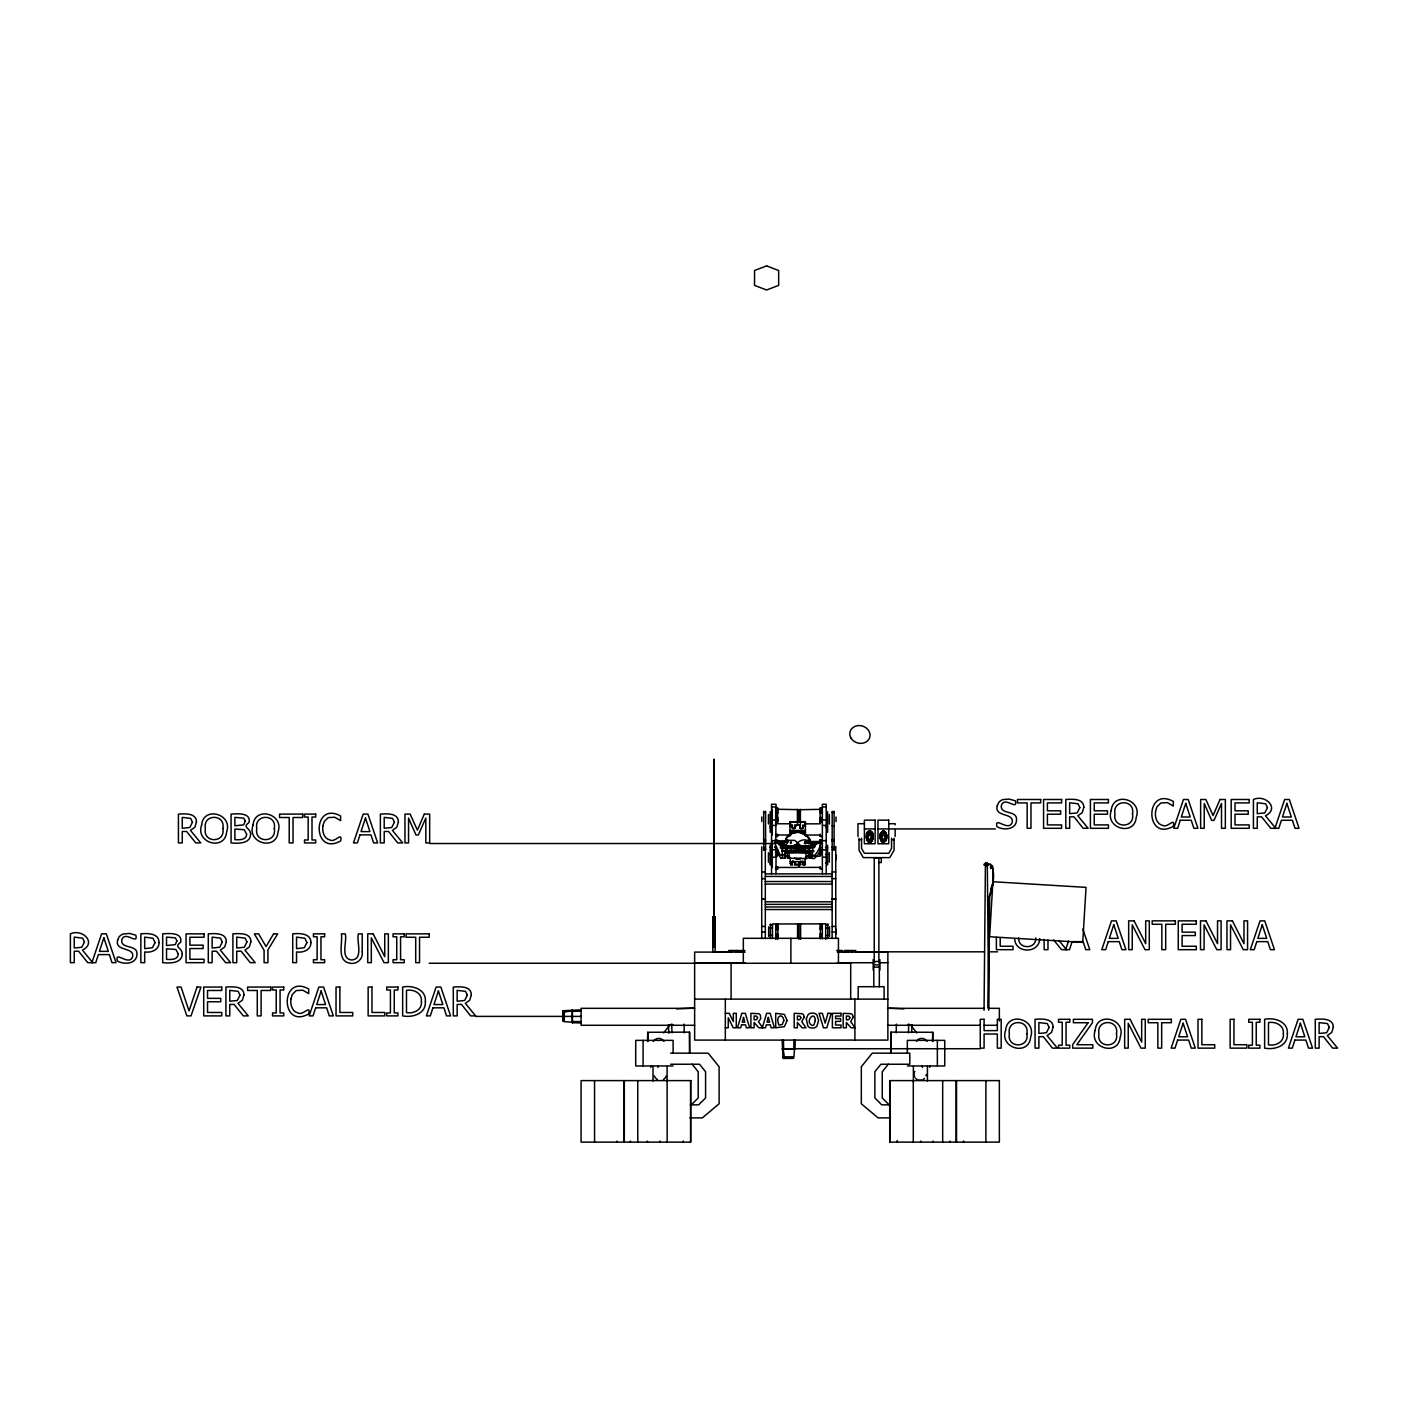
<?xml version="1.0" encoding="UTF-8"?>
<svg xmlns="http://www.w3.org/2000/svg" width="1408" height="1408" viewBox="0 0 1408 1408"><rect width="100%" height="100%" fill="white"/><g stroke="black" fill="none" stroke-linecap="round" stroke-linejoin="round"><path stroke-width="1.5" d="M647.539 1041.48L647.733 1032.293L689.55 1032.134L689.797 1053.078M713.68 927.379L713.962 941.477M713.416 941.477L713.557 927.379L714.525 927.379L714.736 941.477L713.222 941.477L713.416 927.379M800.606 864.389L800.624 861.045L799.902 862.805M984.051 1010.205L985.406 865.392M988.205 1007.934L989.366 896.174L990.968 892.813M988.469 1007.934L989.613 896.192L992.64 884.91M932.466 1041.339L932.73 1032.293L890.912 1032.134L890.666 1053.078M775.016 846.278L780.683 858.352L785.242 857.947L785.294 851.242L782.461 851.242M812.557 858.176L809.741 858.299L809.741 855.184L809.811 851.594L812.645 851.611C808.949 868.982 823.68 849.429 820.16 845.803M809.741 858.299L809.811 851.594M890.982 1053.184L890.912 1032.134M896.192 1032.856L896.403 1024.126M908.477 1032.874L908.706 1024.126M802.894 864.002L802.49 861.062L803.176 862.858M993.133 878.469C993.256 850.995 990.07 878.381 990.669 864.301M787.336 847.651L787.23 858.123L805.992 858.651L808.28 857.982L808.702 847.81M812.838 847.898C808.826 872.538 831.512 829.101 813.366 846.877C768.416 847.757 823.926 843.973 813.437 846.754C815.302 847.106 815.584 843.709 813.138 844.958C813.965 843.797 815.25 847.141 814.616 845.187M911.662 1032.504L912.014 1024.76L907.632 1024.566M794.464 1048.995L793.954 1056.845L782.936 1056.845L782.162 1040.09M866.254 836.669L866.73 833.43M866.994 837.954C865.181 830.685 874.315 831.037 872.538 837.954M867.856 835.49C866.73 842.054 874.35 838.71 871.165 834.011C867.768 831.565 866.078 837.918 867.363 840.242M873.154 838.182L873.259 836.334M879.965 834.838L879.965 838.182M879.859 836.669L880.317 833.43M880.581 837.954C878.715 830.843 887.99 830.843 886.125 837.954M886.125 836.669L885.755 840.242M886.741 838.182L886.864 836.334M990.475 892.795L991.461 888.448M993.256 878.469L992.693 881.531L992.957 872.326M990.986 888.413C994.382 880.827 994.752 870.936 990.458 864.371L986.656 863.315M792.493 825.827C790.469 830.931 797.843 828.872 794.781 824.912L800.606 824.912L799.902 827.341M787.107 848.074L780.226 847.651L796.242 847.282L796.629 848.179L796.787 844.096L798.283 843.286L794.763 840.4L788.022 840.277M689.55 1032.134L689.462 1053.184M783.2 842.6C785.893 847.158 783.605 844.501 784.309 847.739M794.517 848.672C795.291 840.154 792.933 855.448 792.405 845.715C792.317 848.32 789.237 851.822 789.747 845.803C787.67 853.283 788.85 840.734 786.966 848.778C786.597 838.922 785.699 854.709 787.213 845.469M790.381 849.165L790.416 845.821L791.155 849.165M797.702 842.987C797.72 841.421 807.682 836.44 808.509 843.533L820.952 843.286M810.198 848.408C804.038 851.717 810.128 839.942 804.936 849.27C803.282 838.341 803.334 857.349 803 845.786C800.29 845.064 801.451 849.64 802.842 849.13M804.936 849.27L804.971 845.926L805.71 849.253M812.416 846.507C812.715 839.397 811.483 846.842 807.136 846.05M775.157 841.315L775.21 840.91M780.771 846.12L781.475 844.448L782.144 846.208M787.706 840.963L787.406 841.843L787.107 839.626L787.917 841.931L775.157 841.562M790.504 841.808C791.402 843.005 790.099 841.685 790.504 843.48M796.118 848.162L781.37 848.126M796.118 849.834L796.154 846.208M799.48 849.728C800.202 849.482 794.411 845.786 807.664 847.387M804.901 841.896L805.869 843.621L805.394 841.333L804.232 843.322M805.042 843.691L805.622 842.987L804.584 843.181M808.456 840.488L810.427 841.262M819.826 840.47L820.67 840.118L820.653 842.16L807.418 841.526L820.952 841.491L819.016 841.878L819.808 842.248L819.966 839.96L819.843 843.638M1035.813 937.939C1036.27 949.555 1018.142 949.538 1018.6 937.939M1039.72 938.608C1039.474 953.797 1014.939 953.832 1014.675 938.643M808.298 852.579L786.949 852.526M866.378 835.173C866.026 829.418 873.541 829.488 873.154 835.173M872.45 837.866L871.147 840.664M872.802 839.573L873.154 837.848M886.037 837.866L883.872 841.122M886.389 839.573L886.741 837.848M792.088 863.016L793.232 860.869L792.264 861.643M762.309 1027.787L766.621 1013.32L770.123 1013.32L774.453 1027.787L771.144 1027.787L770.352 1024.83L766.322 1024.83L765.53 1027.787L758.824 1027.787L754.107 1022.49L754.107 1027.787L750.904 1027.787L750.904 1013.32L758.666 1013.69A3.626 3.626 0 0 1 760.461 1015.344L760.707 1018.794L758.437 1021.645L762.731 1027.787M782.355 858.053L782.355 847.405M91.89 962.667L101.605 933.856L106.322 933.856L116.037 962.667L111.989 962.667L109.384 954.606L98.366 954.606L95.762 962.667L87.736 962.667L78.602 951.21L74.237 951.21L74.237 962.667L70.4 962.667L70.4 933.856C82.298 928.347 97.082 942.726 82.456 950.118L92.717 962.667M1065.627 949.678L1068.584 940.931M1274.909 828.309L1284.624 799.498L1289.341 799.498L1299.056 828.309L1295.008 828.309L1292.403 820.266L1281.386 820.266L1278.781 828.309L1270.755 828.309L1261.621 816.851L1257.256 816.851L1257.256 828.309L1253.419 828.309L1253.419 799.498C1265.317 794.006 1280.101 808.386 1265.475 815.778L1275.736 828.309M990.933 893.024L989.454 896.192M794.781 864.301L795.414 862.47M991.39 888.448L992.27 885.491M797.192 843.55L797.914 843.022L797.984 847.018L799.005 847.475L798.371 843.568L797.192 843.55L797.298 847.299L795.326 848.003L796.682 847.81M792.088 826.936C795.555 831.477 795.995 820.442 800.149 826.003C798.125 830.157 804.936 829.646 802.894 825.95M802.947 828.45L803.158 826.496M871.728 841.21L872.538 836.669L871.147 833.958M872.238 840.787L872.802 839.238M880.317 833.765L883.362 830.526L886.389 833.765M886.037 836.757L884.066 833.501L881.971 833.958C878.75 838.658 886.371 842.107 885.262 835.49M884.752 840.259C887.885 830.086 876.269 838.622 884.066 841.122M885.315 841.21L886.389 839.238M803.158 862.664L802.894 865.04L804.672 865.04L805.411 857.366M776.336 841.597C779.046 839.326 771.707 839.696 777.621 840.259L777.621 841.755M781.915 846.437L780.806 845.68M809.072 841.826L808.403 840.541L809.318 840.506M793.795 1048.995L793.954 1040.09M792.176 827.13L792.493 824.912L789.976 825.704M797.298 847.299L798.266 846.12M663.661 1032.979L670.032 1024.654M867.293 832.568L869.757 830.861L872.802 833.765M871.147 841.931L872.238 840.453M880.88 832.568L883.362 830.861L885.104 831.635M881.971 833.958L880.95 840.242M884.734 841.931L885.826 840.453M885.826 840.787L882.446 842.283M888.307 1064.237L882.253 1071.77L882.253 1097.941L889.134 1104.84M795.221 863.051L794.781 865.04L800.606 865.04L799.902 862.611M789.976 826.496L790.715 824.912M804.672 865.04L805.411 863.456M691.31 1104.84L698.21 1097.941L698.21 1071.77L692.155 1064.237M799.902 827.147L801.24 828.344L802.947 827.658M776.072 841.878L775.597 839.661L775.72 841.931M782.109 846.542C783.306 843.445 779.117 844.096 781.334 846.736M799.938 848.126L799.938 849.798M801.522 845.786C800.026 844.096 800.026 849.376 801.522 848.883M562.76 1020.765L562.76 1010.733L581.082 1009.853M870.478 842.389L871.517 841.368M885.104 841.368L881.602 841.368M796.787 844.096L794.235 845.363M787.565 840.136L787.899 841.491M808.931 840.294L807.646 840.136L809.23 841.966M572.194 1011.331L581.082 1011.173M562.76 1012.282L572.194 1010.838M785.77 845.328L786.298 848.602M785.77 848.443L784.766 848.003M800.325 845.434L798.512 844.483L799.163 849.992M784.802 844.501L786.122 845.134M794.235 848.478L795.643 848.302M800.624 861.837L802.49 861.854M783.974 847.493L783.429 846.93M792.581 845.944L794.517 845.574M820.16 809.354L798.794 809.741L798.794 822.149M870.672 841.949L868.014 841.368M870.672 842.283L868.859 842.283M992.992 881.514L992.482 885.509M798.917 851.998L798.107 852.579L809.776 853.002M985.794 863.262C978.806 866.237 993.925 866.237 986.938 863.262M799.005 844.36L798.371 843.568M797.984 847.018L797.245 845.539M793.232 861.661L795.344 862.664M808.474 842.618L807.453 842.97L808.509 843.533M775.738 847.053C773.203 847.141 776.952 849.341 775.773 846.402M785.242 857.947L785.242 854.832L780.155 854.955L774.629 842.846L787.706 842.512M676.491 1008.885L693.968 1008.093M672.813 1024.566L668.448 1024.76L668.835 1033.278M771.549 806.925L776.019 806.925M822.36 806.925L826.197 806.925M822.114 807.84L820.16 807.84L820.16 823.838L804.778 823.838M775.65 808.174L777.621 808.174M820.16 808.245L822.114 808.245M777.621 809.266L798.987 809.653L798.987 822.078M775.65 809.846L777.621 809.846M820.16 809.917L822.114 809.917M775.65 810.075L777.621 810.181M822.114 810.251L820.16 810.251L822.114 810.462M775.65 810.586L777.621 810.586M775.65 811.149L777.621 811.149M820.16 810.902L822.114 810.902M820.16 811.483L822.114 811.483M775.65 811.8L777.621 811.994M775.65 812.258L777.621 812.258M820.16 812.134L822.114 812.31M763.664 812.451L765.582 812.451M775.65 812.451L777.621 812.451M832.181 812.451L834.099 812.451M820.16 812.768L822.114 812.909M775.65 813.314L777.621 813.243M775.65 817.45L777.621 817.397M820.16 817.52L822.114 817.608M775.65 817.696L777.621 817.626M820.16 817.802L822.114 817.89M775.65 818.083L777.621 818.083M820.16 818.382L822.114 818.382M775.65 818.682L777.621 818.682M820.16 819.016L822.114 819.016M775.65 819.333L777.621 819.333M775.65 819.597L777.621 819.597M820.16 819.667L822.114 819.685M771.549 819.949L777.621 819.949L775.65 819.984M822.36 819.949L826.197 819.949M820.16 820.019L822.114 820.019M775.65 820.442L777.621 820.424M775.65 820.688L777.621 820.67M775.65 821.269L777.621 821.269M820.16 821.357L822.114 821.357M775.65 822.254L777.621 822.254M789.976 822.078L805.411 822.078M820.16 822.342L822.114 822.342M775.65 823.398L777.621 823.398M790.786 823.768L777.621 823.768L777.621 807.77L775.65 807.77L775.65 823.768M864.389 823.698L857.965 823.698L857.965 836.458M888.73 823.698L895.154 823.698L895.154 824.824M805.411 825.704L802.894 824.912L803.176 827.886M771.549 825.422L776.019 825.422M822.36 825.422L826.197 825.422M790.715 825.704L792.493 825.704M802.894 825.704L805.411 826.496M832.181 825.774L834.099 825.774M770.158 826.795L772.288 826.795M825.493 826.866L827.605 826.866M864.389 828.925L875.142 828.925M877.976 828.925L995.421 828.925M789.976 830.474L805.411 830.474M789.976 831.846L805.411 831.846M775.65 834.398L777.621 834.61M777.621 834.979L790.786 834.979M804.778 835.05L820.16 835.05M775.65 836.07L777.621 836.07M820.16 836.158L822.114 836.158M822.114 836.546L820.16 836.546L820.16 834.134M763.664 839.608L765.582 839.608M832.181 839.608L834.099 839.608M859.021 839.696L861.555 839.696M891.563 839.696L894.098 839.696M822.114 840.171L820.16 840.171L820.178 842.178L822.114 842.248M763.664 840.523L765.582 840.523M771.549 840.646L774.541 840.646M775.65 840.646L777.621 840.646M820.16 840.576L826.197 840.646M832.181 840.523L834.099 840.523M763.664 840.998L765.582 840.998M832.181 840.998L834.099 840.998M820.16 842.477L822.114 842.477M820.16 842.582L822.114 842.618M820.16 843.005L822.114 843.005M429.669 843.515L774.136 843.515M778.518 843.515L782.901 843.515M820.16 843.568L822.114 843.568M832.146 846.877L835.736 846.947M770.158 847.299L772.288 847.299M825.493 847.475L827.605 847.475M832.181 847.739L834.099 847.739M763.664 849.746L765.582 849.746M771.549 849.781L776.019 849.781L776.019 873.77M820.16 849.869L826.197 849.781M832.181 849.746L834.099 849.746M775.65 850.027L777.621 849.939L777.621 856.24M820.16 850.045L822.114 850.115M775.65 850.309L777.621 850.203M820.16 850.485L822.114 850.485M775.65 850.802L777.621 850.802M820.16 851.083L822.114 851.083M775.65 851.418L777.621 851.418M820.16 851.734L822.114 851.734M775.65 852.086L777.621 852.069M820.16 852.016L822.114 852.016M775.65 852.421L777.621 852.421M820.16 852.403L822.114 852.35M775.65 852.667L777.621 852.667M775.65 852.931L777.621 853.09L775.65 853.301M820.16 853.688L822.114 853.688M775.65 853.758L777.621 853.758M770.158 854.251L772.288 854.251M825.493 854.427L827.605 854.427M775.65 854.744L777.621 854.744M820.16 854.674L822.114 854.674M784.203 856.24L788.603 856.24M806.978 856.17L820.16 856.17L820.16 846.226M771.549 857.208L776.019 857.208M822.36 857.208L826.197 857.208M874.245 857.824L881.302 857.824L881.302 862.506L878.874 862.506M789.976 861.626L805.411 861.626M770.158 863.21L772.288 863.21M825.493 863.139L827.605 863.139M985.424 863.192L987.307 863.192M789.976 863.456L792.493 864.248L792.088 862.224L792.176 863.597M794.781 864.248L800.606 864.248M802.894 864.248L804.672 864.248M789.976 857.366L790.715 865.04L792.493 865.04L792.176 862.805M775.65 866.659L777.621 866.888M777.621 867.451L797.386 867.451L798.987 867.064L798.987 862.893M820.16 867.381L800.395 867.381L798.794 866.994L798.794 862.822M775.65 868.56L777.621 868.56M820.16 868.49L822.114 868.49M822.114 868.877L820.16 868.877L820.16 866.818M761.728 871.974L765.318 871.974M832.146 871.974L835.736 871.974M765.318 873.875L832.146 873.875M765.318 876.445L832.146 876.445M761.728 878.662L765.318 878.662M832.146 878.662L835.736 878.662M765.318 881.531L832.146 881.531M765.318 884.083L832.146 884.083M761.728 898.832L765.318 898.832M832.146 898.832L835.736 898.832M761.728 899.219L765.318 899.219M832.146 899.219L835.736 899.219M765.318 901.806L832.146 901.806M765.318 904.358L832.146 904.358M765.318 906.963L832.146 906.963M765.318 909.533L832.146 909.533M775.861 924.37L777.832 924.37M770.37 924.634L772.482 924.634M820.354 924.581L822.325 924.581M825.686 924.493L827.816 924.493M775.861 924.739L777.832 924.739M825.686 924.986L827.816 924.986M770.37 925.126L772.482 925.126M820.354 926.024L822.325 925.936M761.728 926.446L765.318 926.446M775.861 926.235L777.832 926.218M832.146 926.446L835.736 926.446M775.861 926.517L777.832 926.464M775.861 926.922L777.832 926.922M820.354 927.098L822.325 927.098M775.861 927.52L777.832 927.52M770.37 927.872L772.482 927.872M820.354 927.749L822.325 927.749M775.861 928.171L777.832 928.171M825.686 927.978L827.816 927.978M820.354 928.382L822.325 928.382M820.354 928.646L822.325 928.646M820.354 928.893L822.325 929.069M775.861 929.262L777.832 929.245M820.354 929.262L822.325 929.21M775.861 929.509L777.832 929.509M761.728 931.973L765.318 931.973M832.146 931.973L835.736 931.973M820.354 933.768L822.325 933.75M775.861 933.997L777.832 934.067M820.354 933.997L822.325 934.014M775.861 934.19L777.832 934.366M775.861 934.613L777.832 934.613M820.354 934.49L822.325 934.472M775.861 934.877L777.832 934.877M820.354 935.106L822.325 935.106M770.37 935.282L772.482 935.282M775.861 935.51L777.832 935.51M825.686 935.405L827.816 935.405M820.354 935.757L822.325 935.757M775.861 936.162L777.832 936.162M820.354 936.355L822.325 936.355M775.861 936.742L777.832 936.901M820.354 936.76L822.325 936.813M775.861 937.235L777.832 937.147M820.354 937.024L822.325 937.042M775.861 937.323L777.832 937.323M712.976 946.739L714.965 946.739M744.814 950.506L740.59 950.506L740.59 952.09M836.722 950.506L842.072 950.506L842.072 952.09M730.418 951.826L712.818 951.826L712.818 916.749L715.123 916.749L715.123 951.826M842.09 951.826L846.472 951.826M855.219 951.826L984.421 951.826M988.786 951.826L997.55 951.826M745.131 952.09L694.637 952.09L694.637 1040.09L887.867 1040.09L887.867 952.09L837.373 952.09M874.245 961.47L878.874 961.47M694.637 962.738L745.131 962.738M837.373 962.738L874.702 962.738M879.085 962.738L887.867 962.738M429.211 963.266L850.696 963.266L850.696 999.117M873.787 967.102L879.331 967.102M694.637 999.117L887.867 999.117M694.637 1008.322L581.082 1008.322L581.082 1025.288L694.637 1025.288M887.55 1008.322L984.016 1008.322M988.398 1008.322L999.363 1008.322L999.363 1021.046M725.331 1013.32L729.256 1013.32L733.339 1021.61L733.339 1013.32L736.278 1013.32L736.278 1027.787L733.181 1027.787L728.253 1017.702L728.253 1027.787L725.331 1027.787M475.622 1016.4L581.082 1016.4M581.082 1021.645L572.194 1021.486M572.194 1010.046L572.194 1022.718L581.082 1022.947M887.55 1025.288L979.634 1025.288M984.016 1025.288L997.181 1025.288M782.214 1048.731L980.25 1048.731M782.355 1048.995L795.01 1048.995L795.256 1040.09M670.648 1053.166L708.189 1053.166L719.118 1066.754L719.118 1103.784L702.346 1117.882L689.902 1117.882M783.57 1057.901L793.848 1057.901M793.074 1058.411L783.042 1058.411L782.936 1056.845M670.648 1064.237L699.53 1064.237L705.584 1071.77L705.584 1097.941L698.702 1104.84L690.272 1104.84M673.112 1065.962L635.712 1065.962L635.712 1040.371L673.112 1040.371L673.112 1053.166M907.35 1065.962L944.733 1065.962L944.733 1040.371L907.35 1040.371L907.35 1053.166M890.19 1104.84L881.76 1104.84L874.861 1097.941L874.861 1071.77L880.933 1064.237L909.797 1064.237L909.797 1053.166L872.256 1053.166L861.326 1066.754L861.326 1103.784L878.117 1117.882L890.542 1117.882M809.741 855.184L812.592 855.202M775.738 840.84L787.142 840.893M781.44 847.088L787.142 847.106M781.669 845.627L797.914 846.12L781.686 846.666M781.669 850.291L797.28 850.907L781.651 851.224M813.789 850.538L798.072 850.907L813.877 851.488M785.77 852.808L797.21 852.579L796.242 851.928M812.469 846.226L811.747 846.771L812.17 842.195M888.677 1008.181L903.971 1008.885M819.878 847.334C822.536 847.37 818.664 849.763 819.843 846.754M572.194 1022.173L564.326 1021.645L564.326 1010.627M808.949 841.491L807.664 841.878L808.896 841.614M784.925 841.315L786.298 840.699M790.803 841.667L790.856 843.533M796.418 848.021L796.47 849.886M814.634 847.51L799.48 848.056M805.728 841.878L805.394 843.638M882.64 842.389L879.965 837.848M868.014 841.702L869.053 842.389M803.07 834.205L801.504 833.096A7.515 6.776 0 0 0 793.901 833.096M798.512 847.598L798.741 844.114M795.414 863.262L794.517 861.766M776.864 842.723L780.982 846.243M1058.957 940.509L1066.454 949.678M811.958 845.029L811.906 846.208M1053.659 939.858L1061.491 949.678L1069.499 949.678L1072.104 941.635L1083.122 941.635L1085.744 949.678L1089.774 949.678L1082.84 929.086M881.971 840.664L880.669 837.866M880.88 840.453L881.971 841.931M867.293 840.453L868.384 841.931M911.698 1026.326L916.802 1032.979M786.086 848.496L787.934 851.066M783.622 1048.995L783.464 1040.09M784.59 1058.411L783.147 1048.995M885.826 832.234L886.741 835.173M880.317 839.238L881.39 841.21M867.803 839.925L867.082 837.866M866.73 839.238L867.803 841.21M867.293 840.787L866.378 837.848M647.733 1032.293L647.979 1041.339M932.73 1032.293L932.906 1041.48M992.746 869.264L993.274 872.309M886.741 834.838L886.864 836.669M873.154 834.838L873.259 836.669M866.254 836.334L866.378 838.182M684.042 1024.126L684.27 1032.856M671.739 1024.126L671.968 1032.874M714.718 941.477L714.525 927.379L714.349 941.477M987.325 865.392L988.68 1010.205M714.12 927.379L714.173 941.477M1047.974 940.122L1047.974 949.678L1044.138 949.678L1044.138 939.382M1000.208 937.798L1000.208 946.264L1013.074 946.264L1013.074 949.678L996.371 949.678L996.371 937.323M986.357 863.262L986.357 865.832M985.899 1080.605L985.899 1142.117M963.53 1141.061L963.53 1142.117M956.507 1080.605L956.507 1142.117M956.138 1080.605L956.138 1142.117M950.066 1141.061L950.066 1142.117M942.674 1080.605L942.674 1142.117M937.358 1040.371L937.358 1065.962M929.738 1065.962L929.738 1067.44M927.432 1066.454L927.432 1081.027M922.346 1065.962L922.346 1067.44M920.674 1141.061L920.674 1142.117M913.37 1066.454L913.37 1081.643M913.282 1080.605L913.282 1142.117M897.283 1141.061L897.283 1142.117M897.09 1141.061L897.09 1142.117M895.154 829.998L895.154 836.458M894.098 838.2L894.098 850.221L889.786 857.63L863.333 857.63L859.021 850.221L859.021 838.2M891.563 838.288L891.563 848.426L888.73 853.283L864.389 853.283L861.555 848.426L861.555 838.288M889.909 1080.605L889.909 1142.117M884.101 999.117L884.101 986.691L858.176 986.691L858.176 999.117M879.877 959.605L879.877 970.094M879.331 986.691L879.331 964.85L873.787 964.85L873.787 986.691M878.874 857.824L878.874 962.667M874.245 857.63L874.245 962.667M873.189 959.605L873.189 970.094M855.8 952.09L855.8 950.506L844.202 950.506L844.202 952.09M854.885 999.117L854.885 1040.09M851.963 950.506L851.963 952.09M848.461 950.506L848.461 952.09M847.334 950.506L847.334 952.09M841.65 950.506L841.65 952.09M838.446 963.266L838.446 938.309L743.336 938.309L743.336 963.266M836.229 929.245L836.229 933.874M836.018 817.027L836.018 821.638M836.018 855.078L836.018 859.707M835.736 846.877L835.736 938.538M834.099 811.219L834.099 850.098M832.181 811.219L832.146 938.538M829.523 926.816L829.523 936.302M829.33 814.598L829.33 824.067M829.33 852.667L829.33 862.118M827.816 923.965L827.816 938.626M827.605 811.765L827.605 832.322M827.605 845.24L827.605 864.97M826.197 873.77L826.197 804.25L822.36 804.25L822.36 873.77M825.686 939.277L825.686 923.842L772.482 924L772.482 938.467M822.325 923.842L822.325 938.89M820.354 923.842L820.354 938.89M813.965 845.205L813.947 846.982M811.958 841.931L811.853 847.405M811.782 842.547L811.554 847.669M808.773 840.242L808.808 842.107M805.992 853.336L805.992 858.651M805.411 836.088L805.411 821.691L789.976 821.691L789.976 836.088M803.176 862.066L803.158 863.456M800.853 845.61L800.853 848.707M800.606 923.842L800.606 939.277M800.395 809.354L800.395 823.838M799.902 826.549L799.902 827.939M799.902 862.013L799.902 863.403M799.744 845.205L799.533 849.939M798.987 923.842L798.987 939.277M798.283 843.286L798.195 847.299M797.72 843.322L797.579 847M797.579 924L797.579 937.499M797.386 809.266L797.386 823.768M797.034 843.832L796.998 847.563M796.488 844.342L796.488 847.458M795.221 826.109L795.344 828.062M795.15 845.381L795.15 848.496M795.344 861.872L795.221 863.843M794.763 845.205L794.763 848.302M793.936 845.715L793.936 848.813M793.654 845.504L793.654 848.619M792.176 826.338L792.088 827.728M790.891 938.309L790.891 963.266M789.184 853.213L789.184 858.528M787.107 840.242L787.107 843.41M786.65 845.31L786.65 848.426M785.629 844.941L785.629 848.056M785.206 845.099L785.206 848.214M785.294 851.242L785.294 854.357M783.499 842.002L783.658 847.194M783.323 842.283L783.253 846.595M777.832 924L777.832 939.435M777.621 834.398L777.621 836.475L775.65 836.475L775.65 834.61M777.621 866.554L777.621 868.965L775.65 868.965L775.65 867.451M775.773 843.304L776.019 804.25L771.549 804.25L771.549 873.77M775.861 924L775.861 939.435M775.65 849.939L775.65 856.24M772.288 809.266L772.288 834.979M772.288 841.755L772.288 867.451M770.37 924.106L770.37 938.467M770.158 811.694L770.158 832.251M770.158 845.117L770.158 865.04M768.451 814.528L768.451 823.979M768.451 852.738L768.451 862.206M768.662 926.957L768.662 936.461M765.582 811.219L765.582 850.098M765.318 846.877L765.318 938.538M763.664 811.219L763.664 850.098M761.746 816.939L761.746 821.568M761.728 846.877L761.728 938.538M743.741 950.506L743.741 952.09M739.394 952.09L739.394 950.506L728.64 950.506L728.64 952.09M736.366 950.506L736.366 952.09M731.526 950.506L731.526 952.09M731.086 963.266L731.086 999.117M725.331 999.117L725.331 1040.09M714.93 916.749L714.93 944.997L713.046 944.997L713.011 916.749M714.155 916.749L714.155 759.158L713.803 916.749M690.554 1080.605L690.554 1142.117M683.355 1141.061L683.162 1142.117M667.093 1066.454L667.163 1142.117M659.789 1141.061L659.789 1142.117M658.099 1065.962L658.099 1067.44M653.013 1066.454L653.013 1081.027M650.725 1065.962L650.725 1067.44M647.328 1141.061L647.522 1142.117M643.086 1040.371L643.086 1065.962M637.771 1080.605L637.771 1142.117M630.397 1141.061L630.397 1142.117M624.307 1080.605L624.307 1142.117M623.955 1080.605L623.955 1142.117M616.933 1141.061L616.933 1142.117M594.563 1080.605L594.563 1142.117M572.44 1009.906L572.44 1022.912M563.288 1011.278L563.288 1021.539M666.283 1075.835A6.142 5.808 -1 0 1 663.432 1079.39M657.272 1079.408A6.142 5.808 -1 0 1 654.403 1075.906M653.347 1041.41A6.142 6.072 -2.2 0 1 663.995 1041.339M810.357 841.174A13.2 11.915 0 0 0 809.301 838.253L804.954 833.624A12.742 11.51 0 0 0 792.106 832.762L787.054 836.739A13.2 11.915 0 0 0 785.541 839.485M786.086 849.27A13.2 11.915 0 0 1 785.03 846.349M785.541 840.259A13.2 11.915 0 0 1 787.054 837.514L792.106 833.536A12.742 11.51 0 0 1 804.954 834.398L809.301 839.027A13.2 11.915 0 0 1 810.357 841.949M809.864 848.038A13.2 11.915 0 0 1 808.35 850.784M799.304 858.334A4.259 3.837 0 0 1 796.365 858.334M801.117 858.018A4.259 3.837 0 0 1 794.552 858.018M924.458 1078.493A6.142 5.808 1 0 1 923.173 1079.408M921.694 1079.989A6.142 5.808 1 0 1 918.509 1079.971M917.03 1079.39A6.142 5.808 1 0 1 915.763 1078.458M914.778 1077.243A6.142 5.808 1 0 1 914.795 1071.435M926.27 1074.392A6.142 5.808 1 0 1 926.059 1075.906M916.45 1041.339A6.142 6.072 2.2 0 1 927.098 1041.41M815.285 1020.554L814.018 1024.725A2.341 2.341 0 0 1 811.87 1025.306C804.514 1021.68 814.862 1009.554 815.285 1020.554M787.142 1020.571L784.379 1026.643L775.72 1027.787L775.72 1013.32L784.414 1014.446L787.142 1020.571M362.226 951.826C363.387 959.147 356.435 964.92 349.43 963.107C336.371 960.52 342.989 942.304 341.387 933.856L345.224 933.856C347.53 940.79 339.627 958.954 351.806 959.992C363.986 958.936 356.118 940.826 358.406 933.856L362.226 933.856L362.226 951.826M222.886 828.52C225.702 843.339 202.576 843.339 205.374 828.52C202.523 813.648 225.72 813.666 222.886 828.52M274.296 828.52C277.094 843.339 253.986 843.339 256.784 828.52C253.933 813.648 277.13 813.666 274.296 828.52M1026.872 1033.736C1029.688 1048.555 1006.562 1048.538 1009.36 1033.736C1006.509 1018.846 1029.723 1018.864 1026.872 1033.736M1116.474 1033.736C1119.272 1048.555 1096.146 1048.538 1098.944 1033.736C1096.11 1018.846 1119.307 1018.864 1116.474 1033.736M1132.507 813.912C1135.306 828.731 1112.179 828.731 1114.978 813.912C1112.144 799.04 1135.341 799.058 1132.507 813.912M992.763 884.101L989.613 936.742L1082.734 942.392L1086.043 887.374L992.974 881.725L992.763 884.101M806.309 1018.899L807.858 1026.062A5.298 5.298 0 0 0 811.043 1027.963L813.771 1027.963A5.333 5.333 0 0 0 816.957 1026.08L818.611 1020.554L816.957 1015.027A5.333 5.333 0 0 0 813.771 1013.144L811.043 1013.144A5.298 5.298 0 0 0 807.858 1015.045L806.309 1018.899M290.981 998.853C290.136 1004.256 291.861 1011.56 297.986 1012.915C302.738 1016.171 310.904 1003.869 308.686 1013.936C280.051 1029.882 280.157 973.21 308.686 988.979L308.686 993.608L302.755 990.194L296.261 990.563L292.301 994.453L290.981 998.853M322.925 825.898C322.08 831.301 323.805 838.605 329.93 839.96C334.682 843.198 342.848 830.896 340.63 840.963C311.995 856.926 312.083 800.254 340.63 816.024L340.63 820.635L334.699 817.238L328.205 817.608L324.245 821.498L322.925 825.898M1155.581 811.29C1154.736 816.693 1156.478 823.997 1162.586 825.352C1167.338 828.608 1175.504 816.306 1173.304 826.355C1144.651 842.318 1144.757 785.646 1173.304 801.416L1173.304 806.045L1167.355 802.63L1160.878 803L1156.901 806.89L1155.581 811.29M201.608 825.106C195.131 843.146 224.998 851.4 226.653 831.846C233.059 813.894 203.298 805.675 201.608 825.106M253.018 825.106C246.541 843.146 276.408 851.4 278.062 831.846C284.469 813.894 254.707 805.675 253.018 825.106M1005.594 1030.322C999.134 1048.344 1029.002 1056.598 1030.638 1037.062C1037.045 1019.093 1007.283 1010.891 1005.594 1030.322M1095.195 1030.322C1088.718 1048.344 1118.586 1056.598 1120.222 1037.062C1126.629 1019.093 1096.867 1010.891 1095.195 1030.322M1111.229 810.498C1104.752 828.538 1134.619 836.792 1136.256 817.256C1142.68 799.286 1112.901 791.067 1111.229 810.498M783.851 1020.536L782.232 1024.514L778.994 1025.077C774.858 1016.171 782.619 1012.158 783.851 1020.536M867.856 837.091C869.933 849.059 873.963 828.925 867.856 837.091M421.397 1001.44C422.382 1009.835 413.635 1013.954 406.49 1012.598L406.49 990.352C413.582 989.032 422.277 993.133 421.397 1001.44M1283.374 1033.683C1284.36 1042.078 1275.613 1046.197 1268.467 1044.842L1268.467 1022.595C1275.56 1021.275 1284.254 1025.376 1283.374 1033.683M159.034 942.533C159.298 949.978 150.92 953.005 144.672 951.931L144.672 962.667L140.853 962.667L140.853 933.856C147.4 933.134 159.174 933.152 159.034 942.533M178.253 953.973C178.306 959.974 170.702 959.622 166.531 959.394L166.531 948.746L175.912 949.502L178.253 953.973M246.629 834.222C246.682 840.224 239.078 839.89 234.907 839.643L234.907 829.013L244.288 829.752L246.629 834.222M310.904 942.533C311.168 949.978 302.79 953.005 296.542 951.931L296.542 962.667L292.723 962.667L292.723 933.856C299.27 933.134 311.045 933.152 310.904 942.533M117.709 939.893C114.206 952.072 135.027 946.475 132.546 957.018C128.691 966.416 114.664 950.013 117.339 960.942C123.869 964.955 136.664 964.181 136.946 954.466C138.09 943.835 119.416 949.643 121.95 939.33C125.506 930.53 138.406 945.648 135.819 935.176L129.589 933.451L123.376 933.926A9.187 9.187 0 0 0 119.082 936.954L117.709 939.893M182.248 953.814C182.16 963.653 169.523 963.336 162.694 962.667L162.694 933.856C168.731 933.434 182.864 932.078 180.629 942.269C173.254 947.566 182.125 947.232 182.248 953.814M250.624 834.082C250.536 843.92 237.899 843.603 231.07 842.917L231.07 814.106C237.107 813.701 251.24 812.328 249.005 822.536C241.63 827.816 250.501 827.499 250.624 834.082M997.286 805.534C993.784 817.714 1014.605 812.117 1012.123 822.659C1008.269 832.075 994.242 815.672 996.917 826.602C1003.446 830.614 1016.242 829.822 1016.506 820.107C1017.667 809.477 998.994 815.285 1001.528 804.971C1005.083 796.171 1017.984 811.29 1015.397 800.835L1009.166 799.093L1002.954 799.568A9.187 9.187 0 0 0 998.659 802.595L997.286 805.534M425.374 1001.51C426.114 1013.83 412.562 1017.843 402.653 1015.89L402.653 987.061C412.544 984.949 426.342 989.296 425.374 1001.51M1287.352 1033.754C1288.091 1046.074 1274.539 1050.086 1264.63 1048.133L1264.63 1019.304C1274.522 1017.21 1288.32 1021.539 1287.352 1033.754M804.144 1017.298L801.715 1021.645L806.01 1027.787L802.102 1027.787L797.386 1022.49L797.386 1027.787L794.2 1027.787L794.2 1013.32L801.944 1013.69A3.626 3.626 0 0 1 803.739 1015.344L804.144 1017.298M853.142 1017.298L850.714 1021.645L855.008 1027.787L851.101 1027.787L846.384 1022.49L846.384 1027.787L843.198 1027.787L843.198 1013.32L850.942 1013.69A3.626 3.626 0 0 1 852.738 1015.344L853.142 1017.298M196.469 821.92L194.867 827.218L190.485 830.386L200.746 842.917L195.765 842.917L186.63 831.459L182.266 831.459L182.266 842.917L178.429 842.917L178.429 814.106C184.642 813.754 196.416 812.715 196.469 821.92M226.336 941.67L224.734 946.968L220.352 950.118L230.613 962.667L225.632 962.667L216.498 951.21L212.133 951.21L212.133 962.667L208.296 962.667L208.296 933.856C214.509 933.504 226.283 932.466 226.336 941.67M250.923 941.67L249.322 946.968L244.957 950.118L255.2 962.667L250.237 962.667L241.102 951.21L236.72 951.21L236.72 962.667L232.901 962.667L232.901 933.856C239.096 933.504 250.888 932.466 250.923 941.67M243.971 994.875L242.37 1000.19L237.987 1003.341L248.248 1015.89L243.285 1015.89L234.15 1004.432L229.768 1004.432L229.768 1015.89L225.931 1015.89L225.931 987.061C232.144 986.709 243.918 985.688 243.971 994.875M398.411 821.92L396.792 827.218L392.427 830.386L402.688 842.917L397.707 842.917L388.573 831.459L384.208 831.459L384.208 842.917L380.371 842.917L380.371 814.106C386.584 813.754 398.358 812.715 398.411 821.92M471.346 994.875L469.726 1000.19L465.362 1003.341L475.622 1015.89L470.642 1015.89L461.507 1004.432L457.142 1004.432L457.142 1015.89L453.306 1015.89L453.306 987.061C459.518 986.709 471.293 985.688 471.346 994.875M1053.096 1027.136L1051.494 1032.434L1047.13 1035.584L1057.373 1048.133L1052.41 1048.133L1043.275 1036.675L1038.893 1036.675L1038.893 1048.133L1035.056 1048.133L1035.056 1019.304C1041.269 1018.952 1053.043 1017.931 1053.096 1027.136M1083.843 807.312L1082.242 812.627L1077.859 815.778L1088.12 828.309L1083.157 828.309L1074.005 816.851L1069.64 816.851L1069.64 828.309L1065.803 828.309L1065.803 799.498C1072.016 799.146 1083.79 798.125 1083.843 807.312M1333.323 1027.136L1331.722 1032.434L1327.339 1035.584L1337.6 1048.133L1332.619 1048.133L1323.485 1036.675L1319.12 1036.675L1319.12 1048.133L1315.283 1048.133L1315.283 1019.304C1321.496 1018.952 1333.27 1017.931 1333.323 1027.136M84.427 941.952L81.787 947.285L74.237 948.006L74.237 937.13L82.614 938.133L84.427 941.952M192.456 822.219L189.816 827.534L182.266 828.274L182.266 817.397L190.643 818.382L192.456 822.219M222.323 941.952L219.683 947.285L212.133 948.006L212.133 937.13L220.51 938.133L222.323 941.952M246.928 941.952L244.27 947.285L236.72 948.006L236.72 937.13L245.098 938.133L246.928 941.952M239.976 995.174L237.318 1000.49L229.768 1001.229L229.768 990.352L238.146 991.338L239.976 995.174M394.398 822.219L391.741 827.534L384.208 828.274L384.208 817.397L392.586 818.382L394.398 822.219M467.333 995.174L464.675 1000.49L457.142 1001.229L457.142 990.352L465.52 991.338L467.333 995.174M1079.83 807.611L1077.19 812.926L1069.64 813.666L1069.64 802.789L1078.018 803.774L1079.83 807.611M1049.101 1027.418L1046.443 1032.75L1038.893 1033.472L1038.893 1022.595L1047.27 1023.581L1049.101 1027.418M1267.446 807.611L1264.806 812.926L1257.256 813.666L1257.256 802.789L1265.634 803.774L1267.446 807.611M1329.31 1027.418L1326.67 1032.75L1319.12 1033.472L1319.12 1022.595L1327.498 1023.581L1329.31 1027.418M757.574 1017.755L756.589 1019.638L754.107 1019.885L754.107 1015.978L756.765 1016.206L757.574 1017.755M800.853 1017.755L799.867 1019.638L797.386 1019.885L797.386 1015.978L800.043 1016.206L800.853 1017.755M849.851 1017.755L848.866 1019.638L846.384 1019.885L846.384 1015.978L849.042 1016.206L849.851 1017.755M155.056 942.638L152.363 947.742L144.672 948.658L144.672 937.13L152.979 938.238L155.056 942.638M306.926 942.638L304.234 947.742L296.542 948.658L296.542 937.13L304.85 938.238L306.926 942.638M176.898 940.896L175.296 944.61L166.531 945.56L166.531 937.112L175.437 937.869L176.898 940.896M245.274 821.146L243.672 824.859L234.907 825.81L234.907 817.379L243.813 818.136L245.274 821.146M741.523 1024.83L740.714 1027.787L737.493 1027.787L741.822 1013.32L745.325 1013.32L749.637 1027.787L746.328 1027.787L745.536 1024.83L741.523 1024.83M743.53 1017.438L742.227 1022.208L744.832 1022.208L743.53 1017.438M768.328 1017.438L767.026 1022.208L769.648 1022.208L768.328 1017.438M827.939 1013.32L825.158 1023.123L822.378 1013.32L819.051 1013.32L823.434 1027.787L826.795 1027.787L831.178 1013.32L827.939 1013.32M359.973 834.874L357.35 842.917L353.478 842.917L363.194 814.106L367.928 814.106L377.643 842.917L373.595 842.917L370.973 834.874L359.973 834.874M315.638 1007.829L313.034 1015.89L309.162 1015.89L318.877 987.061L323.594 987.061L333.309 1015.89L329.261 1015.89L326.656 1007.829L315.638 1007.829M432.907 1007.829L430.285 1015.89L426.413 1015.89L436.128 987.061L440.862 987.061L450.578 1015.89L446.53 1015.89L443.925 1007.829L432.907 1007.829M1108.254 941.635L1105.65 949.678L1101.778 949.678L1111.493 920.867L1116.21 920.867L1125.925 949.678L1121.894 949.678L1119.272 941.635L1108.254 941.635M1180.238 820.266L1177.634 828.309L1173.762 828.309L1183.477 799.498L1188.194 799.498L1197.909 828.309L1193.878 828.309L1191.256 820.266L1180.238 820.266M1177.616 1040.072L1175.011 1048.133L1171.139 1048.133L1180.854 1019.304L1185.571 1019.304L1195.286 1048.133L1191.256 1048.133L1188.634 1040.072L1177.616 1040.072M1256.781 941.635L1254.176 949.678L1250.304 949.678L1260.019 920.867L1264.736 920.867L1274.451 949.678L1270.403 949.678L1267.798 941.635L1256.781 941.635M1294.885 1040.072L1292.28 1048.133L1288.408 1048.133L1298.123 1019.304L1302.84 1019.304L1312.555 1048.133L1308.507 1048.133L1305.902 1040.072L1294.885 1040.072M103.858 937.763L99.422 951.35L108.31 951.35L103.858 937.763M365.464 818.013L361.029 831.6L369.917 831.6L365.464 818.013M321.13 990.968L316.712 1004.555L325.582 1004.555L321.13 990.968M438.398 990.968L433.963 1004.555L442.851 1004.555L438.398 990.968M1113.763 924.774L1109.328 938.362L1118.216 938.362L1113.763 924.774M1185.747 803.405L1181.312 816.992L1190.2 816.992L1185.747 803.405M1183.125 1023.229L1178.69 1036.798L1187.578 1036.798L1183.125 1023.229M1286.877 803.405L1282.459 816.992L1291.33 816.992L1286.877 803.405M1262.272 924.774L1257.854 938.362L1266.725 938.362L1262.272 924.774M1300.376 1023.229L1295.958 1036.798L1304.829 1036.798L1300.376 1023.229M197.014 987.061L189.042 1010.979L181.069 987.061L176.968 987.061L186.877 1015.89L191.03 1015.89L200.939 987.061L197.014 987.061M424.336 814.106L417.384 830.139L410.186 814.106L404.958 814.106L404.958 842.917L408.549 842.917L408.549 818.083L415.994 834.979L418.317 834.979L425.832 818.083L425.832 842.917L429.669 842.917L429.669 814.106L424.336 814.106M1220.014 799.498L1213.062 815.549L1205.864 799.498L1200.637 799.498L1200.637 828.309L1204.227 828.309L1204.227 803.493L1211.672 820.389L1213.995 820.389L1221.51 803.493L1221.51 828.309L1225.347 828.309L1225.347 799.498L1220.014 799.498M273.592 933.856L266.042 946.563L258.614 933.856L254.355 933.856L264.088 950.312L264.088 962.667L267.925 962.667L267.925 949.907L277.658 933.856L273.592 933.856M1088.12 1022.718L1072.685 1044.56L1072.685 1048.133L1092.819 1048.133L1092.819 1044.718L1076.821 1044.718L1092.432 1022.771L1092.432 1019.304L1073.389 1019.304L1073.389 1022.718L1088.12 1022.718M796.946 848.021L796.946 849.869L796.946 848.197M766.603 265.883L754.547 270.494L754.547 285.384L766.603 289.995L778.659 285.384L778.659 270.494L766.603 265.883M1040.67 799.498L1017.474 799.498L1017.474 802.912L1027.154 802.912L1027.154 828.309L1030.99 828.309L1030.99 802.912L1040.67 802.912L1040.67 799.498M1061.597 799.498L1043.574 799.498L1043.574 828.309L1061.597 828.309L1061.597 824.912L1047.394 824.912L1047.394 814.211L1060.629 814.211L1060.629 810.797L1047.394 810.797L1047.394 802.912L1061.597 802.912L1061.597 799.498M1108.43 799.498L1090.408 799.498L1090.408 828.309L1108.43 828.309L1108.43 824.912L1094.245 824.912L1094.245 814.211L1107.462 814.211L1107.462 810.797L1094.245 810.797L1094.245 802.912L1108.43 802.912L1108.43 799.498M1249.195 799.498L1231.19 799.498L1231.19 828.309L1249.195 828.309L1249.195 824.912L1235.01 824.912L1235.01 814.211L1248.227 814.211L1248.227 810.797L1235.01 810.797L1235.01 802.912L1249.195 802.912L1249.195 799.498M777.621 812.838L775.65 812.838L777.621 812.979M302.72 814.106L279.541 814.106L279.541 817.502L289.221 817.502L289.221 842.917L293.04 842.917L293.04 817.502L302.72 817.502L302.72 814.106M315.691 814.106L304.498 814.106L304.498 817.045L308.176 817.045L308.176 839.978L304.498 839.978L304.498 842.917L315.691 842.917L315.691 839.978L312.013 839.978L312.013 817.045L315.691 817.045L315.691 814.106M875.142 820.142L864.389 820.142L864.389 843.762L875.142 843.762L875.142 820.142M888.73 820.142L877.976 820.142L877.976 843.762L888.73 843.762L888.73 820.142M1134.109 920.867L1128.67 920.867L1128.67 949.678L1132.243 949.678L1132.243 924.827L1144.986 949.678L1149.28 949.678L1149.28 920.867L1145.69 920.867L1145.69 943.677L1134.109 920.867M1175.363 920.867L1152.184 920.867L1152.184 924.264L1161.846 924.264L1161.846 949.678L1165.683 949.678L1165.683 924.264L1175.363 924.264L1175.363 920.867M1196.29 920.867L1178.267 920.867L1178.267 949.678L1196.29 949.678L1196.29 946.264L1182.104 946.264L1182.104 935.563L1195.322 935.563L1195.322 932.166L1182.104 932.166L1182.104 924.264L1196.29 924.264L1196.29 920.867M1205.934 920.867L1200.496 920.867L1200.496 949.678L1204.086 949.678L1204.086 924.827L1216.811 949.678L1221.106 949.678L1221.106 920.867L1217.533 920.867L1217.533 943.677L1205.934 920.867M1232.405 920.867L1226.966 920.867L1226.966 949.678L1230.539 949.678L1230.539 924.827L1243.282 949.678L1247.576 949.678L1247.576 920.867L1243.986 920.867L1243.986 943.677L1232.405 920.867M822.325 926.358L820.354 926.358L822.325 926.517M777.832 928.77L775.861 928.77L777.832 928.805M204.072 933.856L186.05 933.856L186.05 962.667L204.072 962.667L204.072 959.253L189.886 959.253L189.886 948.552L203.104 948.552L203.104 945.155L189.886 945.155L189.886 937.253L204.072 937.253L204.072 933.856M324.632 933.856L313.438 933.856L313.438 936.795L317.117 936.795L317.117 959.728L313.438 959.728L313.438 962.667L324.632 962.667L324.632 959.728L320.954 959.728L320.954 936.795L324.632 936.795L324.632 933.856M373.173 933.856L367.734 933.856L367.734 962.667L371.307 962.667L371.307 937.816L384.05 962.667L388.344 962.667L388.344 933.856L384.754 933.856L384.754 956.666L373.173 933.856M404.254 933.856L393.061 933.856L393.061 936.795L396.739 936.795L396.739 959.728L393.061 959.728L393.061 962.667L404.254 962.667L404.254 959.728L400.576 959.728L400.576 936.795L404.254 936.795L404.254 933.856M429.211 933.856L406.032 933.856L406.032 937.253L415.712 937.253L415.712 962.667L419.531 962.667L419.531 937.253L429.211 937.253L429.211 933.856M221.725 987.061L203.702 987.061L203.702 1015.89L221.725 1015.89L221.725 1012.475L207.539 1012.475L207.539 1001.774L220.757 1001.774L220.757 998.36L207.539 998.36L207.539 990.475L221.725 990.475L221.725 987.061M270.776 987.061L247.597 987.061L247.597 990.475L257.277 990.475L257.277 1015.89L261.096 1015.89L261.096 990.475L270.776 990.475L270.776 987.061M283.747 987.061L272.554 987.061L272.554 990L276.232 990L276.232 1012.933L272.554 1012.933L272.554 1015.89L283.747 1015.89L283.747 1012.933L280.069 1012.933L280.069 990L283.747 990L283.747 987.061M339.874 987.061L336.037 987.061L336.037 1015.89L352.739 1015.89L352.739 1012.475L339.874 1012.475L339.874 987.061M371.976 987.061L368.139 987.061L368.139 1015.89L384.842 1015.89L384.842 1012.475L371.976 1012.475L371.976 987.061M397.936 987.061L386.742 987.061L386.742 990L390.421 990L390.421 1012.933L386.742 1012.933L386.742 1015.89L397.936 1015.89L397.936 1012.933L394.258 1012.933L394.258 990L397.936 990L397.936 987.061M841.016 1013.32L832.374 1013.32L832.374 1027.787L841.016 1027.787L841.016 1025.024L835.56 1025.024L835.56 1021.381L840.594 1021.381L840.594 1018.618L835.56 1018.618L835.56 1016.083L841.016 1016.083L841.016 1013.32M984.086 1019.304L980.25 1019.304L980.25 1048.133L984.086 1048.133L984.086 1034.018L997.339 1034.018L997.339 1048.133L1001.176 1048.133L1001.176 1019.304L997.339 1019.304L997.339 1030.621L984.086 1030.621L984.086 1019.304M1069.728 1019.304L1058.534 1019.304L1058.534 1022.261L1062.213 1022.261L1062.213 1045.194L1058.534 1045.194L1058.534 1048.133L1069.728 1048.133L1069.728 1045.194L1066.05 1045.194L1066.05 1022.261L1069.728 1022.261L1069.728 1019.304M1130.096 1019.304L1124.658 1019.304L1124.658 1048.133L1128.23 1048.133L1128.23 1023.282L1140.973 1048.133L1145.267 1048.133L1145.267 1019.304L1141.677 1019.304L1141.677 1042.131L1130.096 1019.304M1171.35 1019.304L1148.171 1019.304L1148.171 1022.718L1157.851 1022.718L1157.851 1048.133L1161.67 1048.133L1161.67 1022.718L1171.35 1022.718L1171.35 1019.304M1201.851 1019.304L1198.014 1019.304L1198.014 1048.133L1214.717 1048.133L1214.717 1044.718L1201.851 1044.718L1201.851 1019.304M1233.954 1019.304L1230.134 1019.304L1230.134 1048.133L1246.837 1048.133L1246.837 1044.718L1233.954 1044.718L1233.954 1019.304M1259.914 1019.304L1248.72 1019.304L1248.72 1022.261L1252.398 1022.261L1252.398 1045.194L1248.72 1045.194L1248.72 1048.133L1259.914 1048.133L1259.914 1045.194L1256.235 1045.194L1256.235 1022.261L1259.914 1022.261L1259.914 1019.304M690.747 1080.605L581.082 1080.605L581.082 1142.117L690.747 1142.117L690.747 1080.605M999.363 1080.605L889.715 1080.605L889.715 1142.117L999.363 1142.117L999.363 1080.605M933.117 1142.117L933.117 1141.061L932.941 1142.117M851.136 738.285A10.243 8.8 15.9 0 0 868.701 739.534A10.243 8.8 15.9 0 0 859.936 725.578A10.243 8.8 15.9 0 0 851.136 738.285"/></g></svg>
